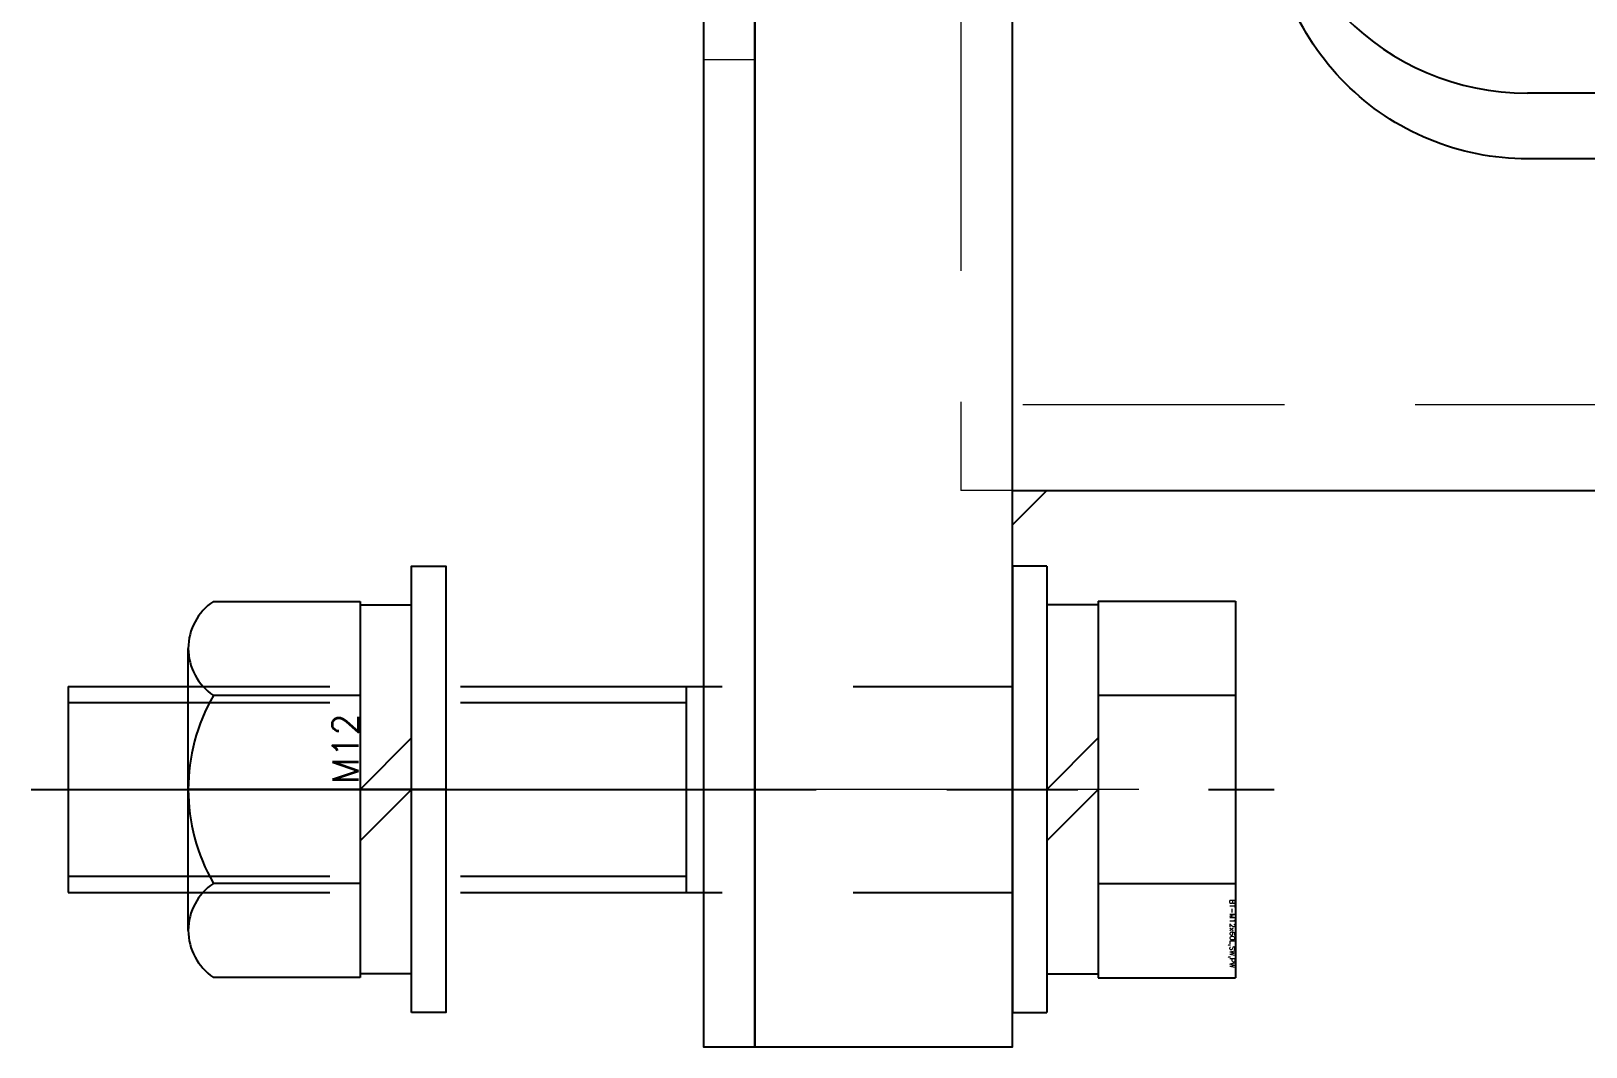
# Model space of a CAD drawing. Header units: millimetres. Extents: x 0 to 38884, y -3675 to 8056.
# Drawn here: x 12853.6 to 12944.2, y 4097.9 to 4157.1 of the extents above; entities that cross this region are included whole.
import ezdxf

# ---------------------------------------------------------------- set-up
doc = ezdxf.new("R2010")
doc.units = ezdxf.units.MM
doc.header["$LTSCALE"] = 2.4
doc.linetypes.add('CENTER2', pattern=[28.575, 19.05, -3.175, 3.175, -3.175])
doc.linetypes.add('HIDDEN', pattern=[9.525, 6.35, -3.175])
doc.layers.add('04_HIDDEN', color=2, linetype='HIDDEN', lineweight=13)
doc.layers.add('05_CENTER', color=4, linetype='CENTER2', lineweight=13)
doc.layers.add('10_DRAFT', color=8, linetype='Continuous', lineweight=0, plot=False)
doc.styles.add('KSS_TXT', font='txt.shx', dxfattribs={"bigfont": 'extfont2.shx'})
doc.styles.add('KSS_TXT_L', font='txt.shx', dxfattribs={"height": 3, "bigfont": 'extfont2.shx'})

# ---------------------------------------------------------------- blocks, each defined once
blk = doc.blocks.new('A$C33B27836_1')
at = {"color": 3}
blk.add_lwpolyline([(0, 115), (3, 115), (3, -115), (0, -115)], close=True, dxfattribs=at)
at = {"layer": '04_HIDDEN', "color": 3}
blk.add_line((0, -57.5), (3, -57.5), dxfattribs=at)
at = {"layer": '05_CENTER'}
blk.add_line((-7.072, -100), (9.943, -100), dxfattribs=at)
blk = doc.blocks.new('A$C1EEF0FFA_1')
at = {"color": 0, "linetype": 'CENTER2'}
blk.add_line((0, -57.157), (0, 15.24), dxfattribs=at)
at = {"color": 0}
for p, q in [((-10.97, 13), (10.97, 13)), ((-10.97, 5), (-10.97, 13)), ((-5.485, 5), (-5.485, 13)), ((5.485, 5), (5.485, 13)), ((10.97, 5), (10.97, 13)), ((-10.97, 5), (10.97, 5)), ((-10.75, 5), (-10.75, 2)), ((0, 2), (-3, 5)), ((0, 5), (3, 2)), ((10.75, 2), (10.75, 5)), ((-13, 2), (13, 2)), ((-13, 2), (-13, 0)), ((13, 0), (13, 2)), ((-13, 0), (13, 0))]:
    blk.add_line(p, q, dxfattribs=at)
at = {"color": 0, "linetype": 'HIDDEN'}
for p, q in [((-6, -55), (-6, 0)), ((6, -55), (6, 0)), ((-6, -19), (6, -19)), ((-5.053, -55), (-5.053, -19)), ((5.053, -55), (5.053, -19)), ((-6, -55), (6, -55))]:
    blk.add_line(p, q, dxfattribs=at)
at = {"layer": '10_DRAFT', "style": 'KSS_TXT_L'}
blk.add_text('BT-M12x60L,SW,PW', height=0.3, dxfattribs=at).set_placement((6.421, 12.658))
blk = doc.blocks.new('M12Nza_1_1_1')
at = {"color": 0}
for p, q in [((-8.213, 15), (8.212, 15)), ((-10.95, 5), (-10.95, 13.533)), ((-5.475, 5), (-5.475, 13.533)), ((5.475, 5), (5.475, 13.533)), ((10.95, 13.533), (10.95, 5)), ((10.95, 5), (-10.95, 5)), ((-10.75, 2), (-10.75, 5)), ((0, 2), (-3, 5)), ((0, 5), (3, 2)), ((10.75, 5), (10.75, 2))]:
    blk.add_line(p, q, dxfattribs=at)
at = {"color": 0, "linetype": 'CENTER2'}
blk.add_line((0, 0), (0, 15), dxfattribs=at)
at = {"color": 0}
blk.add_lwpolyline([(-13, 2), (13, 2), (13, 0), (-13, 0)], close=True, dxfattribs=at)
for centre, radius, start, end in [((-8.213, 11.712), 3.288, 33.626, 146.374), ((0, 4.05), 10.95, 60, 120), ((8.212, 11.712), 3.288, 33.626, 146.374)]:
    blk.add_arc(centre, radius, start, end, dxfattribs=at)
at = {"layer": '10_DRAFT', "style": 'KSS_TXT'}
blk.add_text('M12', height=1.5, dxfattribs=at).set_placement((0.31, 5.093))
blk = doc.blocks.new('A$C038C65EF_1')
at = {"color": 0}
for p, q in [((-15, 82.6), (-165, 82.6)), ((-135, 59.445), (-45, 59.445))]:
    blk.add_line(p, q, dxfattribs=at)
blk.add_lwpolyline([(-15, -115), (0, -115), (0, 115), (-15, 115)], close=True, dxfattribs=at)
at = {"color": 3}
blk.add_lwpolyline([(-15, 82.6), (-17, 82.6), (-17, 82.6), (-15, 84.6)], close=True, dxfattribs=at)
at = {"color": 0}
blk.add_lwpolyline([(-135, 63.275), (-45, 63.275, -0.414214), (-30, 48.275), (-30, -48.275, -0.414214), (-45, -63.275), (-135, -63.275, -0.414214), (-150, -48.275), (-150, 48.275, -0.414214)], format="xyb", close=True, dxfattribs=at)
blk.add_arc((-45, 44.445), 15, 0, 90, dxfattribs=at)
at = {"layer": '04_HIDDEN'}
for p, q in [((-15, 82.6), (-12, 82.6)), ((-12, -82.6), (-12, 82.6)), ((-168, 77.6), (-12, 77.6))]:
    blk.add_line(p, q, dxfattribs=at)
at = {"layer": '05_CENTER'}
blk.add_line((-22.366, 100), (7.26, 100), dxfattribs=at)

msp = doc.modelspace()

# ---------------------------------------------------------------- block references
at = {"xscale": -1}
msp.add_blockref('A$C33B27836_1', (12895.7867, 4212.8896), dxfattribs=at)
for name, p, rotation in [('A$C038C65EF_1', (12895.7867, 4212.8896), 180), ('A$C1EEF0FFA_1', (12910.7867, 4112.8896), 270), ('M12Nza_1_1_1', (12877.7867, 4112.8896), 89.99999999999999)]:
    msp.add_blockref(name, p, dxfattribs=dict(rotation=rotation))

doc.saveas('drawing.dxf')
